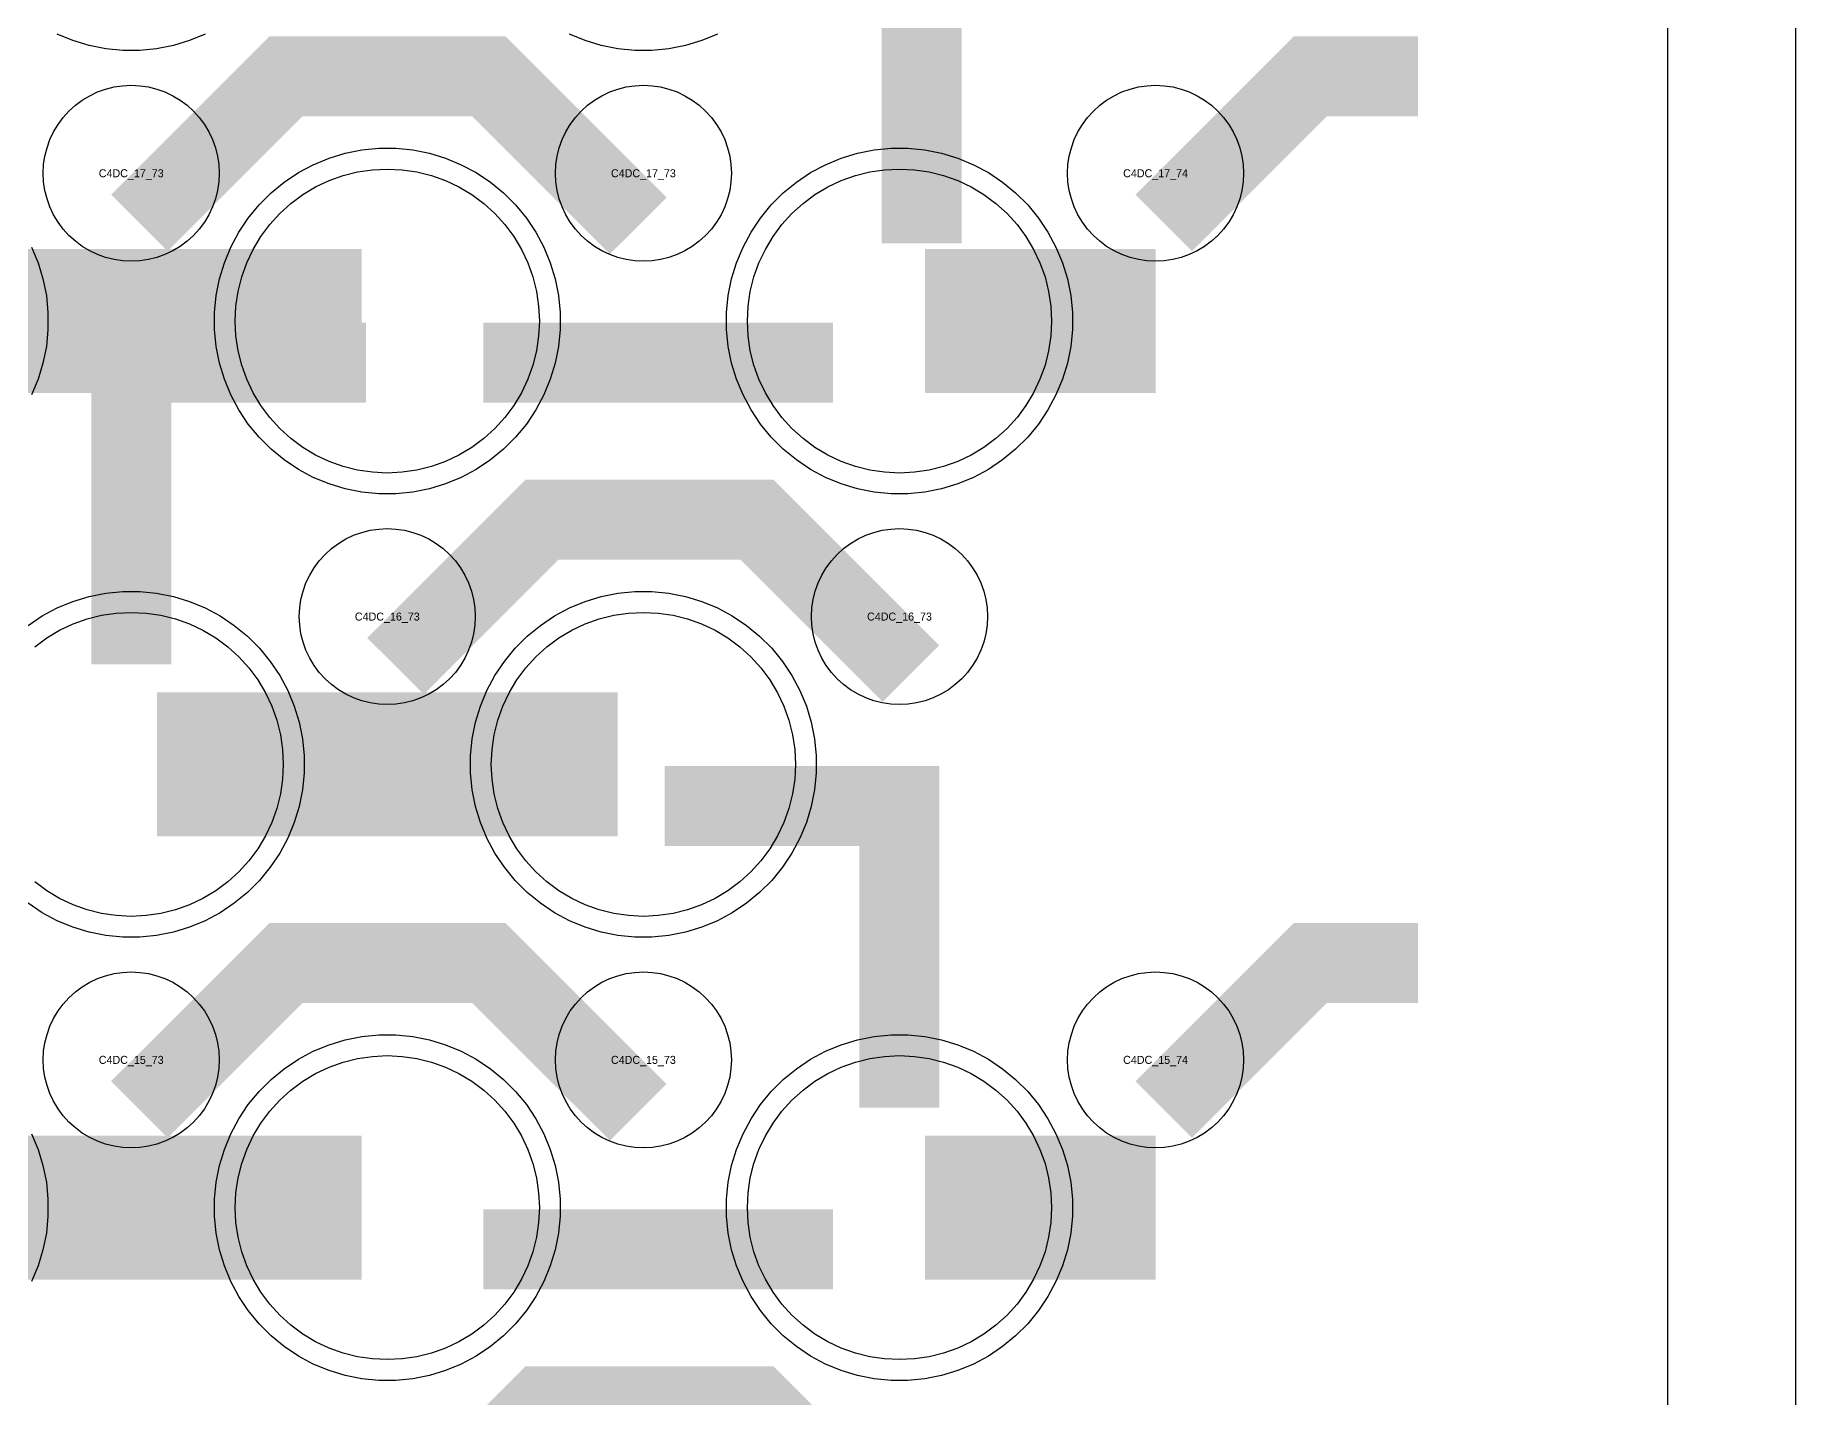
# Model space of a CAD drawing. Extents: x -11880 to 11880, y -14992 to 14992.
# Drawn here: x 11330 to 11880, y -12821 to -12395 of the extents above; entities that cross this region are included whole.
import ezdxf
from ezdxf.enums import TextEntityAlignment as Align

# ---------------------------------------------------------------- set-up
doc = ezdxf.new("R2010")
doc.units = 0
doc.header["$MEASUREMENT"] = 0
for name, color, linetype in [('GDS_775_DT_237', 138, 'CONTINUOUS'), ('OUTLINE', 30, 'CONTINUOUS'), ('RDL1_FS', 34, 'CONTINUOUS'), ('RDL_BS', 160, 'CONTINUOUS')]:
    doc.layers.add(name, color=color, linetype=linetype)

msp = doc.modelspace()

# ---------------------------------------------------------------- linework, layer by layer
at = {"layer": 'OUTLINE'}
for points in [[(-11880, -14992.5), (11880, -14992.5), (11880, 14992.5), (-11880, 14992.5)], [(-11840, -14952.5), (11840, -14952.5), (11840, 14952.5), (-11840, 14952.5)]]:
    msp.add_lwpolyline(points, close=True, dxfattribs=at)
at = {"layer": 'RDL1_FS', "color": 241, "true_color": 0xf7abae}
for points in [[(11440, -12531.484), (11435.343, -12531.255), (11430.732, -12530.571), (11426.209, -12529.439), (11421.819, -12527.867), (11417.605, -12525.875), (11413.605, -12523.477), (11409.86, -12520.699), (11406.406, -12517.569), (11403.276, -12514.115), (11400.498, -12510.37), (11398.1, -12506.37), (11396.108, -12502.156), (11394.536, -12497.766), (11393.404, -12493.243), (11392.72, -12488.632), (11392.491, -12483.975), (11392.72, -12479.318), (11393.404, -12474.707), (11394.536, -12470.184), (11396.108, -12465.794), (11398.1, -12461.58), (11400.498, -12457.58), (11403.276, -12453.835), (11406.406, -12450.381), (11409.86, -12447.251), (11413.605, -12444.473), (11417.605, -12442.075), (11421.819, -12440.083), (11426.209, -12438.511), (11430.732, -12437.379), (11435.343, -12436.695), (11440, -12436.466), (11444.657, -12436.695), (11449.268, -12437.379), (11453.791, -12438.511), (11458.181, -12440.083), (11462.395, -12442.075), (11466.395, -12444.473), (11470.14, -12447.251), (11473.594, -12450.381), (11476.724, -12453.835), (11479.502, -12457.58), (11481.9, -12461.58), (11483.892, -12465.794), (11485.464, -12470.184), (11486.596, -12474.707), (11487.28, -12479.318), (11487.509, -12483.975), (11487.28, -12488.632), (11486.596, -12493.243), (11485.464, -12497.766), (11483.892, -12502.156), (11481.9, -12506.37), (11479.502, -12510.37), (11476.724, -12514.115), (11473.594, -12517.569), (11470.14, -12520.699), (11466.395, -12523.477), (11462.395, -12525.875), (11458.181, -12527.867), (11453.791, -12529.439), (11449.268, -12530.571), (11444.657, -12531.255)], [(11600, -12531.484), (11595.343, -12531.255), (11590.732, -12530.571), (11586.209, -12529.439), (11581.819, -12527.867), (11577.605, -12525.875), (11573.605, -12523.477), (11569.86, -12520.699), (11566.406, -12517.569), (11563.276, -12514.115), (11560.498, -12510.37), (11558.1, -12506.37), (11556.108, -12502.156), (11554.536, -12497.766), (11553.404, -12493.243), (11552.72, -12488.632), (11552.491, -12483.975), (11552.72, -12479.318), (11553.404, -12474.707), (11554.536, -12470.184), (11556.108, -12465.794), (11558.1, -12461.58), (11560.498, -12457.58), (11563.276, -12453.835), (11566.406, -12450.381), (11569.86, -12447.251), (11573.605, -12444.473), (11577.605, -12442.075), (11581.819, -12440.083), (11586.209, -12438.511), (11590.732, -12437.379), (11595.343, -12436.695), (11600, -12436.466), (11604.657, -12436.695), (11609.268, -12437.379), (11613.791, -12438.511), (11618.181, -12440.083), (11622.395, -12442.075), (11626.395, -12444.473), (11630.14, -12447.251), (11633.594, -12450.381), (11636.724, -12453.835), (11639.502, -12457.58), (11641.9, -12461.58), (11643.892, -12465.794), (11645.464, -12470.184), (11646.596, -12474.707), (11647.28, -12479.318), (11647.509, -12483.975), (11647.28, -12488.632), (11646.596, -12493.243), (11645.464, -12497.766), (11643.892, -12502.156), (11641.9, -12506.37), (11639.502, -12510.37), (11636.724, -12514.115), (11633.594, -12517.569), (11630.14, -12520.699), (11626.395, -12523.477), (11622.395, -12525.875), (11618.181, -12527.867), (11613.791, -12529.439), (11609.268, -12530.571), (11604.657, -12531.255)], [(11520, -12670.049), (11515.343, -12669.82), (11510.732, -12669.136), (11506.209, -12668.004), (11501.819, -12666.432), (11497.605, -12664.44), (11493.605, -12662.042), (11489.86, -12659.264), (11486.406, -12656.134), (11483.276, -12652.68), (11480.498, -12648.935), (11478.1, -12644.935), (11476.108, -12640.721), (11474.536, -12636.331), (11473.404, -12631.808), (11472.72, -12627.197), (11472.491, -12622.54), (11472.72, -12617.883), (11473.404, -12613.272), (11474.536, -12608.749), (11476.108, -12604.359), (11478.1, -12600.145), (11480.498, -12596.145), (11483.276, -12592.4), (11486.406, -12588.946), (11489.86, -12585.816), (11493.605, -12583.038), (11497.605, -12580.64), (11501.819, -12578.648), (11506.209, -12577.076), (11510.732, -12575.944), (11515.343, -12575.26), (11520, -12575.031), (11524.657, -12575.26), (11529.268, -12575.944), (11533.791, -12577.076), (11538.181, -12578.648), (11542.395, -12580.64), (11546.395, -12583.038), (11550.14, -12585.816), (11553.594, -12588.946), (11556.724, -12592.4), (11559.502, -12596.145), (11561.9, -12600.145), (11563.892, -12604.359), (11565.464, -12608.749), (11566.596, -12613.272), (11567.28, -12617.883), (11567.509, -12622.54), (11567.28, -12627.197), (11566.596, -12631.808), (11565.464, -12636.331), (11563.892, -12640.721), (11561.9, -12644.935), (11559.502, -12648.935), (11556.724, -12652.68), (11553.594, -12656.134), (11550.14, -12659.264), (11546.395, -12662.042), (11542.395, -12664.44), (11538.181, -12666.432), (11533.791, -12668.004), (11529.268, -12669.136), (11524.657, -12669.82)], [(11440, -12808.614), (11435.343, -12808.385), (11430.732, -12807.701), (11426.209, -12806.569), (11421.819, -12804.997), (11417.605, -12803.005), (11413.605, -12800.607), (11409.86, -12797.829), (11406.406, -12794.699), (11403.276, -12791.245), (11400.498, -12787.5), (11398.1, -12783.5), (11396.108, -12779.286), (11394.536, -12774.896), (11393.404, -12770.373), (11392.72, -12765.762), (11392.491, -12761.105), (11392.72, -12756.448), (11393.404, -12751.837), (11394.536, -12747.314), (11396.108, -12742.924), (11398.1, -12738.71), (11400.498, -12734.71), (11403.276, -12730.965), (11406.406, -12727.511), (11409.86, -12724.381), (11413.605, -12721.603), (11417.605, -12719.205), (11421.819, -12717.213), (11426.209, -12715.641), (11430.732, -12714.509), (11435.343, -12713.825), (11440, -12713.596), (11444.657, -12713.825), (11449.268, -12714.509), (11453.791, -12715.641), (11458.181, -12717.213), (11462.395, -12719.205), (11466.395, -12721.603), (11470.14, -12724.381), (11473.594, -12727.511), (11476.724, -12730.965), (11479.502, -12734.71), (11481.9, -12738.71), (11483.892, -12742.924), (11485.464, -12747.314), (11486.596, -12751.837), (11487.28, -12756.448), (11487.509, -12761.105), (11487.28, -12765.762), (11486.596, -12770.373), (11485.464, -12774.896), (11483.892, -12779.286), (11481.9, -12783.5), (11479.502, -12787.5), (11476.724, -12791.245), (11473.594, -12794.699), (11470.14, -12797.829), (11466.395, -12800.607), (11462.395, -12803.005), (11458.181, -12804.997), (11453.791, -12806.569), (11449.268, -12807.701), (11444.657, -12808.385)], [(11600, -12808.614), (11595.343, -12808.385), (11590.732, -12807.701), (11586.209, -12806.569), (11581.819, -12804.997), (11577.605, -12803.005), (11573.605, -12800.607), (11569.86, -12797.829), (11566.406, -12794.699), (11563.276, -12791.245), (11560.498, -12787.5), (11558.1, -12783.5), (11556.108, -12779.286), (11554.536, -12774.896), (11553.404, -12770.373), (11552.72, -12765.762), (11552.491, -12761.105), (11552.72, -12756.448), (11553.404, -12751.837), (11554.536, -12747.314), (11556.108, -12742.924), (11558.1, -12738.71), (11560.498, -12734.71), (11563.276, -12730.965), (11566.406, -12727.511), (11569.86, -12724.381), (11573.605, -12721.603), (11577.605, -12719.205), (11581.819, -12717.213), (11586.209, -12715.641), (11590.732, -12714.509), (11595.343, -12713.825), (11600, -12713.596), (11604.657, -12713.825), (11609.268, -12714.509), (11613.791, -12715.641), (11618.181, -12717.213), (11622.395, -12719.205), (11626.395, -12721.603), (11630.14, -12724.381), (11633.594, -12727.511), (11636.724, -12730.965), (11639.502, -12734.71), (11641.9, -12738.71), (11643.892, -12742.924), (11645.464, -12747.314), (11646.596, -12751.837), (11647.28, -12756.448), (11647.509, -12761.105), (11647.28, -12765.762), (11646.596, -12770.373), (11645.464, -12774.896), (11643.892, -12779.286), (11641.9, -12783.5), (11639.502, -12787.5), (11636.724, -12791.245), (11633.594, -12794.699), (11630.14, -12797.829), (11626.395, -12800.607), (11622.395, -12803.005), (11618.181, -12804.997), (11613.791, -12806.569), (11609.268, -12807.701), (11604.657, -12808.385)]]:
    msp.add_lwpolyline(points, close=True, dxfattribs=at)
for points in [[(11288.002, -12483.975, 45, 45, 0), (11360.002, -12483.975, 45, 45, 0)], [(11360.002, -12483.975, 45, 45, 0), (11432.002, -12483.975, 45, 45, 0)], [(11608.002, -12483.975, 45, 45, 0), (11680.002, -12483.975, 45, 45, 0)], [(11368.002, -12622.54, 45, 45, 0), (11440.002, -12622.54, 45, 45, 0)], [(11440.002, -12622.54, 45, 45, 0), (11512.002, -12622.54, 45, 45, 0)], [(11288.002, -12761.105, 45, 45, 0), (11360.002, -12761.105, 45, 45, 0)], [(11360.002, -12761.105, 45, 45, 0), (11432.002, -12761.105, 45, 45, 0)], [(11608.002, -12761.105, 45, 45, 0), (11680.002, -12761.105, 45, 45, 0)]]:
    msp.add_lwpolyline(points, format="xyseb", dxfattribs=at)
msp.add_lwpolyline([(11329.86, -12585.816), (11333.605, -12583.038), (11337.605, -12580.64), (11341.819, -12578.648), (11346.209, -12577.076), (11350.732, -12575.944), (11355.343, -12575.26), (11360, -12575.031), (11364.657, -12575.26), (11369.268, -12575.944), (11373.791, -12577.076), (11378.181, -12578.648), (11382.395, -12580.64), (11386.395, -12583.038), (11390.14, -12585.816), (11393.594, -12588.946), (11396.724, -12592.4), (11399.502, -12596.145), (11401.9, -12600.145), (11403.892, -12604.359), (11405.464, -12608.749), (11406.596, -12613.272), (11407.28, -12617.883), (11407.509, -12622.54), (11407.28, -12627.197), (11406.596, -12631.808), (11405.464, -12636.331), (11403.892, -12640.721), (11401.9, -12644.935), (11399.502, -12648.935), (11396.724, -12652.68), (11393.594, -12656.134), (11390.14, -12659.264), (11386.395, -12662.042), (11382.395, -12664.44), (11378.181, -12666.432), (11373.791, -12668.004), (11369.268, -12669.136), (11364.657, -12669.82), (11360, -12670.049), (11355.343, -12669.82), (11350.732, -12669.136), (11346.209, -12668.004), (11341.819, -12666.432), (11337.605, -12664.44), (11333.605, -12662.042), (11329.86, -12659.264)], dxfattribs=at)
at = {"layer": 'RDL_BS', "color": 241, "true_color": 0xf7abae}
for points in [[(11606.951, -12459.654, 25, 25, 0), (11606.951, -12352.877, 25, 25, 0)], [(11606.951, -12459.654, 25, 25, 0), (11606.951, -12352.877, 25, 25, 0)], [(11360, -12591.265, 25, 25, 0), (11360, -12484.488, 25, 25, 0)], [(11360, -12591.265, 25, 25, 0), (11360, -12484.488, 25, 25, 0)], [(11347.5, -12496.988, 25, 25, 0), (11412.167, -12496.988, 25, 25, 0)], [(11347.5, -12496.988, 25, 25, 0), (11433.333, -12496.988, 25, 25, 0)], [(11470.016, -12496.988, 25, 25, 0), (11579.281, -12496.988, 25, 25, 0)], [(11600, -12729.83, 25, 25, 0), (11600, -12623.053, 25, 25, 0)], [(11600, -12729.83, 25, 25, 0), (11600, -12623.053, 25, 25, 0)], [(11612.5, -12635.553, 25, 25, 0), (11526.667, -12635.553, 25, 25, 0)], [(11612.5, -12635.553, 25, 25, 0), (11547.833, -12635.553, 25, 25, 0)], [(11470.016, -12774.118, 25, 25, 0), (11579.281, -12774.118, 25, 25, 0)]]:
    msp.add_lwpolyline(points, format="xyseb", dxfattribs=at)
for points in [[(11383.115, -12394.285), (11378.205, -12396.316), (11373.165, -12397.847), (11367.938, -12398.893), (11362.644, -12399.41), (11357.356, -12399.41), (11352.062, -12398.893), (11346.835, -12397.847), (11341.795, -12396.316), (11336.885, -12394.285)], [(11543.115, -12394.285), (11538.205, -12396.316), (11533.165, -12397.847), (11527.938, -12398.893), (11522.644, -12399.41), (11517.356, -12399.41), (11512.062, -12398.893), (11506.835, -12397.847), (11501.795, -12396.316), (11496.885, -12394.285)], [(11328.875, -12460.86), (11330.906, -12465.77), (11332.437, -12470.81), (11333.483, -12476.037), (11334, -12481.331), (11334, -12486.619), (11333.483, -12491.913), (11332.437, -12497.14), (11330.906, -12502.18), (11328.875, -12507.09)], [(11327.809, -12579.104), (11332.223, -12576.157), (11336.885, -12573.665), (11341.795, -12571.634), (11346.835, -12570.103), (11352.062, -12569.057), (11357.356, -12568.54), (11362.644, -12568.54), (11367.938, -12569.057), (11373.165, -12570.103), (11378.205, -12571.634), (11383.115, -12573.665), (11387.777, -12576.157), (11392.191, -12579.104), (11396.292, -12582.466), (11400.074, -12586.248), (11403.436, -12590.349), (11406.383, -12594.763), (11408.875, -12599.425), (11410.906, -12604.335), (11412.437, -12609.375), (11413.483, -12614.602), (11414, -12619.896), (11414, -12625.184), (11413.483, -12630.478), (11412.437, -12635.705), (11410.906, -12640.745), (11408.875, -12645.655), (11406.383, -12650.317), (11403.436, -12654.731), (11400.074, -12658.832), (11396.292, -12662.614), (11392.191, -12665.976), (11387.777, -12668.923), (11383.115, -12671.415), (11378.205, -12673.446), (11373.165, -12674.977), (11367.938, -12676.023), (11362.644, -12676.54), (11357.356, -12676.54), (11352.062, -12676.023), (11346.835, -12674.977), (11341.795, -12673.446), (11336.885, -12671.415), (11332.223, -12668.923), (11327.809, -12665.976)], [(11328.875, -12737.99), (11330.906, -12742.9), (11332.437, -12747.94), (11333.483, -12753.167), (11334, -12758.461), (11334, -12763.749), (11333.483, -12769.043), (11332.437, -12774.27), (11330.906, -12779.31), (11328.875, -12784.22)]]:
    msp.add_lwpolyline(points, dxfattribs=at)
at = {"layer": 'RDL_BS'}
for points in [[(11362.562, -12453.289, 25, 25, 0), (11408.377, -12407.474, 25, 25, 0), (11441.93, -12407.474, 25, 25, 0)], [(11518.401, -12454.188, 25, 25, 0), (11471.687, -12407.474, 25, 25, 0), (11441.929, -12407.474, 25, 25, 0)], [(11682.562, -12453.289, 25, 25, 0), (11728.377, -12407.474, 25, 25, 0), (11761.93, -12407.474, 25, 25, 0)], [(11442.562, -12591.854, 25, 25, 0), (11488.377, -12546.039, 25, 25, 0), (11521.93, -12546.039, 25, 25, 0)], [(11603.555, -12594.159, 25, 25, 0), (11555.435, -12546.039, 25, 25, 0), (11521.838, -12546.039, 25, 25, 0)], [(11362.562, -12730.419, 25, 25, 0), (11408.377, -12684.604, 25, 25, 0), (11441.93, -12684.604, 25, 25, 0)], [(11518.401, -12731.318, 25, 25, 0), (11471.687, -12684.604, 25, 25, 0), (11441.929, -12684.604, 25, 25, 0)], [(11682.562, -12730.419, 25, 25, 0), (11728.377, -12684.604, 25, 25, 0), (11761.93, -12684.604, 25, 25, 0)], [(11442.562, -12868.979, 25, 25, 0), (11488.377, -12823.164, 25, 25, 0), (11521.93, -12823.164, 25, 25, 0)], [(11603.555, -12871.284, 25, 25, 0), (11555.435, -12823.164, 25, 25, 0), (11521.838, -12823.164, 25, 25, 0)]]:
    msp.add_lwpolyline(points, format="xyseb", dxfattribs=at)
for points in [[(11360, -12465.281), (11357.307, -12465.149), (11354.635, -12464.753), (11352.016, -12464.096), (11349.481, -12463.189), (11347.044, -12462.037), (11344.72, -12460.644), (11342.557, -12459.041), (11340.558, -12457.229), (11338.746, -12455.23), (11337.143, -12453.067), (11335.75, -12450.743), (11334.598, -12448.306), (11333.691, -12445.771), (11333.034, -12443.152), (11332.638, -12440.48), (11332.506, -12437.787), (11332.638, -12435.094), (11333.034, -12432.422), (11333.691, -12429.803), (11334.598, -12427.268), (11335.75, -12424.831), (11337.143, -12422.507), (11338.746, -12420.344), (11340.558, -12418.345), (11342.557, -12416.533), (11344.72, -12414.93), (11347.044, -12413.537), (11349.481, -12412.385), (11352.016, -12411.478), (11354.635, -12410.821), (11357.307, -12410.425), (11360, -12410.293), (11362.693, -12410.425), (11365.365, -12410.821), (11367.984, -12411.478), (11370.519, -12412.385), (11372.956, -12413.537), (11375.28, -12414.93), (11377.443, -12416.533), (11379.442, -12418.345), (11381.254, -12420.344), (11382.857, -12422.507), (11384.25, -12424.831), (11385.402, -12427.268), (11386.309, -12429.803), (11386.966, -12432.422), (11387.362, -12435.094), (11387.494, -12437.787), (11387.362, -12440.48), (11386.966, -12443.152), (11386.309, -12445.771), (11385.402, -12448.306), (11384.25, -12450.743), (11382.857, -12453.067), (11381.254, -12455.23), (11379.442, -12457.229), (11377.443, -12459.041), (11375.28, -12460.644), (11372.956, -12462.037), (11370.519, -12463.189), (11367.984, -12464.096), (11365.365, -12464.753), (11362.693, -12465.149)], [(11520, -12465.281), (11517.307, -12465.149), (11514.635, -12464.753), (11512.016, -12464.096), (11509.481, -12463.189), (11507.044, -12462.037), (11504.72, -12460.644), (11502.557, -12459.041), (11500.558, -12457.229), (11498.746, -12455.23), (11497.143, -12453.067), (11495.75, -12450.743), (11494.598, -12448.306), (11493.691, -12445.771), (11493.034, -12443.152), (11492.638, -12440.48), (11492.506, -12437.787), (11492.638, -12435.094), (11493.034, -12432.422), (11493.691, -12429.803), (11494.598, -12427.268), (11495.75, -12424.831), (11497.143, -12422.507), (11498.746, -12420.344), (11500.558, -12418.345), (11502.557, -12416.533), (11504.72, -12414.93), (11507.044, -12413.537), (11509.481, -12412.385), (11512.016, -12411.478), (11514.635, -12410.821), (11517.307, -12410.425), (11520, -12410.293), (11522.693, -12410.425), (11525.365, -12410.821), (11527.984, -12411.478), (11530.519, -12412.385), (11532.956, -12413.537), (11535.28, -12414.93), (11537.443, -12416.533), (11539.442, -12418.345), (11541.254, -12420.344), (11542.857, -12422.507), (11544.25, -12424.831), (11545.402, -12427.268), (11546.309, -12429.803), (11546.966, -12432.422), (11547.362, -12435.094), (11547.494, -12437.787), (11547.362, -12440.48), (11546.966, -12443.152), (11546.309, -12445.771), (11545.402, -12448.306), (11544.25, -12450.743), (11542.857, -12453.067), (11541.254, -12455.23), (11539.442, -12457.229), (11537.443, -12459.041), (11535.28, -12460.644), (11532.956, -12462.037), (11530.519, -12463.189), (11527.984, -12464.096), (11525.365, -12464.753), (11522.693, -12465.149)], [(11680, -12465.281), (11677.307, -12465.149), (11674.635, -12464.753), (11672.016, -12464.096), (11669.481, -12463.189), (11667.044, -12462.037), (11664.72, -12460.644), (11662.557, -12459.041), (11660.558, -12457.229), (11658.746, -12455.23), (11657.143, -12453.067), (11655.75, -12450.743), (11654.598, -12448.306), (11653.691, -12445.771), (11653.034, -12443.152), (11652.638, -12440.48), (11652.506, -12437.787), (11652.638, -12435.094), (11653.034, -12432.422), (11653.691, -12429.803), (11654.598, -12427.268), (11655.75, -12424.831), (11657.143, -12422.507), (11658.746, -12420.344), (11660.558, -12418.345), (11662.557, -12416.533), (11664.72, -12414.93), (11667.044, -12413.537), (11669.481, -12412.385), (11672.016, -12411.478), (11674.635, -12410.821), (11677.307, -12410.425), (11680, -12410.293), (11682.693, -12410.425), (11685.365, -12410.821), (11687.984, -12411.478), (11690.519, -12412.385), (11692.956, -12413.537), (11695.28, -12414.93), (11697.443, -12416.533), (11699.442, -12418.345), (11701.254, -12420.344), (11702.857, -12422.507), (11704.25, -12424.831), (11705.402, -12427.268), (11706.309, -12429.803), (11706.966, -12432.422), (11707.362, -12435.094), (11707.494, -12437.787), (11707.362, -12440.48), (11706.966, -12443.152), (11706.309, -12445.771), (11705.402, -12448.306), (11704.25, -12450.743), (11702.857, -12453.067), (11701.254, -12455.23), (11699.442, -12457.229), (11697.443, -12459.041), (11695.28, -12460.644), (11692.956, -12462.037), (11690.519, -12463.189), (11687.984, -12464.096), (11685.365, -12464.753), (11682.693, -12465.149)], [(11440, -12603.846), (11437.307, -12603.714), (11434.635, -12603.318), (11432.016, -12602.661), (11429.481, -12601.754), (11427.044, -12600.602), (11424.72, -12599.209), (11422.557, -12597.606), (11420.558, -12595.794), (11418.746, -12593.795), (11417.143, -12591.632), (11415.75, -12589.308), (11414.598, -12586.871), (11413.691, -12584.336), (11413.034, -12581.717), (11412.638, -12579.045), (11412.506, -12576.352), (11412.638, -12573.659), (11413.034, -12570.987), (11413.691, -12568.368), (11414.598, -12565.833), (11415.75, -12563.396), (11417.143, -12561.072), (11418.746, -12558.909), (11420.558, -12556.91), (11422.557, -12555.098), (11424.72, -12553.495), (11427.044, -12552.102), (11429.481, -12550.95), (11432.016, -12550.043), (11434.635, -12549.386), (11437.307, -12548.99), (11440, -12548.858), (11442.693, -12548.99), (11445.365, -12549.386), (11447.984, -12550.043), (11450.519, -12550.95), (11452.956, -12552.102), (11455.28, -12553.495), (11457.443, -12555.098), (11459.442, -12556.91), (11461.254, -12558.909), (11462.857, -12561.072), (11464.25, -12563.396), (11465.402, -12565.833), (11466.309, -12568.368), (11466.966, -12570.987), (11467.362, -12573.659), (11467.494, -12576.352), (11467.362, -12579.045), (11466.966, -12581.717), (11466.309, -12584.336), (11465.402, -12586.871), (11464.25, -12589.308), (11462.857, -12591.632), (11461.254, -12593.795), (11459.442, -12595.794), (11457.443, -12597.606), (11455.28, -12599.209), (11452.956, -12600.602), (11450.519, -12601.754), (11447.984, -12602.661), (11445.365, -12603.318), (11442.693, -12603.714)], [(11600, -12603.846), (11597.307, -12603.714), (11594.635, -12603.318), (11592.016, -12602.661), (11589.481, -12601.754), (11587.044, -12600.602), (11584.72, -12599.209), (11582.557, -12597.606), (11580.558, -12595.794), (11578.746, -12593.795), (11577.143, -12591.632), (11575.75, -12589.308), (11574.598, -12586.871), (11573.691, -12584.336), (11573.034, -12581.717), (11572.638, -12579.045), (11572.506, -12576.352), (11572.638, -12573.659), (11573.034, -12570.987), (11573.691, -12568.368), (11574.598, -12565.833), (11575.75, -12563.396), (11577.143, -12561.072), (11578.746, -12558.909), (11580.558, -12556.91), (11582.557, -12555.098), (11584.72, -12553.495), (11587.044, -12552.102), (11589.481, -12550.95), (11592.016, -12550.043), (11594.635, -12549.386), (11597.307, -12548.99), (11600, -12548.858), (11602.693, -12548.99), (11605.365, -12549.386), (11607.984, -12550.043), (11610.519, -12550.95), (11612.956, -12552.102), (11615.28, -12553.495), (11617.443, -12555.098), (11619.442, -12556.91), (11621.254, -12558.909), (11622.857, -12561.072), (11624.25, -12563.396), (11625.402, -12565.833), (11626.309, -12568.368), (11626.966, -12570.987), (11627.362, -12573.659), (11627.494, -12576.352), (11627.362, -12579.045), (11626.966, -12581.717), (11626.309, -12584.336), (11625.402, -12586.871), (11624.25, -12589.308), (11622.857, -12591.632), (11621.254, -12593.795), (11619.442, -12595.794), (11617.443, -12597.606), (11615.28, -12599.209), (11612.956, -12600.602), (11610.519, -12601.754), (11607.984, -12602.661), (11605.365, -12603.318), (11602.693, -12603.714)], [(11360, -12742.411), (11357.307, -12742.279), (11354.635, -12741.883), (11352.016, -12741.226), (11349.481, -12740.319), (11347.044, -12739.167), (11344.72, -12737.774), (11342.557, -12736.171), (11340.558, -12734.359), (11338.746, -12732.36), (11337.143, -12730.197), (11335.75, -12727.873), (11334.598, -12725.436), (11333.691, -12722.901), (11333.034, -12720.282), (11332.638, -12717.61), (11332.506, -12714.917), (11332.638, -12712.224), (11333.034, -12709.552), (11333.691, -12706.933), (11334.598, -12704.398), (11335.75, -12701.961), (11337.143, -12699.637), (11338.746, -12697.474), (11340.558, -12695.475), (11342.557, -12693.663), (11344.72, -12692.06), (11347.044, -12690.667), (11349.481, -12689.515), (11352.016, -12688.608), (11354.635, -12687.951), (11357.307, -12687.555), (11360, -12687.423), (11362.693, -12687.555), (11365.365, -12687.951), (11367.984, -12688.608), (11370.519, -12689.515), (11372.956, -12690.667), (11375.28, -12692.06), (11377.443, -12693.663), (11379.442, -12695.475), (11381.254, -12697.474), (11382.857, -12699.637), (11384.25, -12701.961), (11385.402, -12704.398), (11386.309, -12706.933), (11386.966, -12709.552), (11387.362, -12712.224), (11387.494, -12714.917), (11387.362, -12717.61), (11386.966, -12720.282), (11386.309, -12722.901), (11385.402, -12725.436), (11384.25, -12727.873), (11382.857, -12730.197), (11381.254, -12732.36), (11379.442, -12734.359), (11377.443, -12736.171), (11375.28, -12737.774), (11372.956, -12739.167), (11370.519, -12740.319), (11367.984, -12741.226), (11365.365, -12741.883), (11362.693, -12742.279)], [(11520, -12742.411), (11517.307, -12742.279), (11514.635, -12741.883), (11512.016, -12741.226), (11509.481, -12740.319), (11507.044, -12739.167), (11504.72, -12737.774), (11502.557, -12736.171), (11500.558, -12734.359), (11498.746, -12732.36), (11497.143, -12730.197), (11495.75, -12727.873), (11494.598, -12725.436), (11493.691, -12722.901), (11493.034, -12720.282), (11492.638, -12717.61), (11492.506, -12714.917), (11492.638, -12712.224), (11493.034, -12709.552), (11493.691, -12706.933), (11494.598, -12704.398), (11495.75, -12701.961), (11497.143, -12699.637), (11498.746, -12697.474), (11500.558, -12695.475), (11502.557, -12693.663), (11504.72, -12692.06), (11507.044, -12690.667), (11509.481, -12689.515), (11512.016, -12688.608), (11514.635, -12687.951), (11517.307, -12687.555), (11520, -12687.423), (11522.693, -12687.555), (11525.365, -12687.951), (11527.984, -12688.608), (11530.519, -12689.515), (11532.956, -12690.667), (11535.28, -12692.06), (11537.443, -12693.663), (11539.442, -12695.475), (11541.254, -12697.474), (11542.857, -12699.637), (11544.25, -12701.961), (11545.402, -12704.398), (11546.309, -12706.933), (11546.966, -12709.552), (11547.362, -12712.224), (11547.494, -12714.917), (11547.362, -12717.61), (11546.966, -12720.282), (11546.309, -12722.901), (11545.402, -12725.436), (11544.25, -12727.873), (11542.857, -12730.197), (11541.254, -12732.36), (11539.442, -12734.359), (11537.443, -12736.171), (11535.28, -12737.774), (11532.956, -12739.167), (11530.519, -12740.319), (11527.984, -12741.226), (11525.365, -12741.883), (11522.693, -12742.279)], [(11680, -12742.411), (11677.307, -12742.279), (11674.635, -12741.883), (11672.016, -12741.226), (11669.481, -12740.319), (11667.044, -12739.167), (11664.72, -12737.774), (11662.557, -12736.171), (11660.558, -12734.359), (11658.746, -12732.36), (11657.143, -12730.197), (11655.75, -12727.873), (11654.598, -12725.436), (11653.691, -12722.901), (11653.034, -12720.282), (11652.638, -12717.61), (11652.506, -12714.917), (11652.638, -12712.224), (11653.034, -12709.552), (11653.691, -12706.933), (11654.598, -12704.398), (11655.75, -12701.961), (11657.143, -12699.637), (11658.746, -12697.474), (11660.558, -12695.475), (11662.557, -12693.663), (11664.72, -12692.06), (11667.044, -12690.667), (11669.481, -12689.515), (11672.016, -12688.608), (11674.635, -12687.951), (11677.307, -12687.555), (11680, -12687.423), (11682.693, -12687.555), (11685.365, -12687.951), (11687.984, -12688.608), (11690.519, -12689.515), (11692.956, -12690.667), (11695.28, -12692.06), (11697.443, -12693.663), (11699.442, -12695.475), (11701.254, -12697.474), (11702.857, -12699.637), (11704.25, -12701.961), (11705.402, -12704.398), (11706.309, -12706.933), (11706.966, -12709.552), (11707.362, -12712.224), (11707.494, -12714.917), (11707.362, -12717.61), (11706.966, -12720.282), (11706.309, -12722.901), (11705.402, -12725.436), (11704.25, -12727.873), (11702.857, -12730.197), (11701.254, -12732.36), (11699.442, -12734.359), (11697.443, -12736.171), (11695.28, -12737.774), (11692.956, -12739.167), (11690.519, -12740.319), (11687.984, -12741.226), (11685.365, -12741.883), (11682.693, -12742.279)]]:
    msp.add_lwpolyline(points, close=True, dxfattribs=at)
at = {"layer": 'RDL_BS', "color": 241, "true_color": 0xf7abae}
for points in [[(11437.356, -12537.975), (11432.062, -12537.458), (11426.835, -12536.412), (11421.795, -12534.881), (11416.885, -12532.85), (11412.223, -12530.358), (11407.809, -12527.411), (11403.708, -12524.049), (11399.926, -12520.267), (11396.564, -12516.166), (11393.617, -12511.752), (11391.125, -12507.09), (11389.094, -12502.18), (11387.563, -12497.14), (11386.517, -12491.913), (11386, -12486.619), (11386, -12481.331), (11386.517, -12476.037), (11387.563, -12470.81), (11389.094, -12465.77), (11391.125, -12460.86), (11393.617, -12456.198), (11396.564, -12451.784), (11399.926, -12447.683), (11403.708, -12443.901), (11407.809, -12440.539), (11412.223, -12437.592), (11416.885, -12435.1), (11421.795, -12433.069), (11426.835, -12431.538), (11432.062, -12430.492), (11437.356, -12429.975), (11442.644, -12429.975), (11447.938, -12430.492), (11453.165, -12431.538), (11458.205, -12433.069), (11463.115, -12435.1), (11467.777, -12437.592), (11472.191, -12440.539), (11476.292, -12443.901), (11480.074, -12447.683), (11483.436, -12451.784), (11486.383, -12456.198), (11488.875, -12460.86), (11490.906, -12465.77), (11492.437, -12470.81), (11493.483, -12476.037), (11494, -12481.331), (11494, -12486.619), (11493.483, -12491.913), (11492.437, -12497.14), (11490.906, -12502.18), (11488.875, -12507.09), (11486.383, -12511.752), (11483.436, -12516.166), (11480.074, -12520.267), (11476.292, -12524.049), (11472.191, -12527.411), (11467.777, -12530.358), (11463.115, -12532.85), (11458.205, -12534.881), (11453.165, -12536.412), (11447.938, -12537.458), (11442.644, -12537.975)], [(11597.356, -12537.975), (11592.062, -12537.458), (11586.835, -12536.412), (11581.795, -12534.881), (11576.885, -12532.85), (11572.223, -12530.358), (11567.809, -12527.411), (11563.708, -12524.049), (11559.926, -12520.267), (11556.564, -12516.166), (11553.617, -12511.752), (11551.125, -12507.09), (11549.094, -12502.18), (11547.563, -12497.14), (11546.517, -12491.913), (11546, -12486.619), (11546, -12481.331), (11546.517, -12476.037), (11547.563, -12470.81), (11549.094, -12465.77), (11551.125, -12460.86), (11553.617, -12456.198), (11556.564, -12451.784), (11559.926, -12447.683), (11563.708, -12443.901), (11567.809, -12440.539), (11572.223, -12437.592), (11576.885, -12435.1), (11581.795, -12433.069), (11586.835, -12431.538), (11592.062, -12430.492), (11597.356, -12429.975), (11602.644, -12429.975), (11607.938, -12430.492), (11613.165, -12431.538), (11618.205, -12433.069), (11623.115, -12435.1), (11627.777, -12437.592), (11632.191, -12440.539), (11636.292, -12443.901), (11640.074, -12447.683), (11643.436, -12451.784), (11646.383, -12456.198), (11648.875, -12460.86), (11650.906, -12465.77), (11652.437, -12470.81), (11653.483, -12476.037), (11654, -12481.331), (11654, -12486.619), (11653.483, -12491.913), (11652.437, -12497.14), (11650.906, -12502.18), (11648.875, -12507.09), (11646.383, -12511.752), (11643.436, -12516.166), (11640.074, -12520.267), (11636.292, -12524.049), (11632.191, -12527.411), (11627.777, -12530.358), (11623.115, -12532.85), (11618.205, -12534.881), (11613.165, -12536.412), (11607.938, -12537.458), (11602.644, -12537.975)], [(11517.356, -12676.54), (11512.062, -12676.023), (11506.835, -12674.977), (11501.795, -12673.446), (11496.885, -12671.415), (11492.223, -12668.923), (11487.809, -12665.976), (11483.708, -12662.614), (11479.926, -12658.832), (11476.564, -12654.731), (11473.617, -12650.317), (11471.125, -12645.655), (11469.094, -12640.745), (11467.563, -12635.705), (11466.517, -12630.478), (11466, -12625.184), (11466, -12619.896), (11466.517, -12614.602), (11467.563, -12609.375), (11469.094, -12604.335), (11471.125, -12599.425), (11473.617, -12594.763), (11476.564, -12590.349), (11479.926, -12586.248), (11483.708, -12582.466), (11487.809, -12579.104), (11492.223, -12576.157), (11496.885, -12573.665), (11501.795, -12571.634), (11506.835, -12570.103), (11512.062, -12569.057), (11517.356, -12568.54), (11522.644, -12568.54), (11527.938, -12569.057), (11533.165, -12570.103), (11538.205, -12571.634), (11543.115, -12573.665), (11547.777, -12576.157), (11552.191, -12579.104), (11556.292, -12582.466), (11560.074, -12586.248), (11563.436, -12590.349), (11566.383, -12594.763), (11568.875, -12599.425), (11570.906, -12604.335), (11572.437, -12609.375), (11573.483, -12614.602), (11574, -12619.896), (11574, -12625.184), (11573.483, -12630.478), (11572.437, -12635.705), (11570.906, -12640.745), (11568.875, -12645.655), (11566.383, -12650.317), (11563.436, -12654.731), (11560.074, -12658.832), (11556.292, -12662.614), (11552.191, -12665.976), (11547.777, -12668.923), (11543.115, -12671.415), (11538.205, -12673.446), (11533.165, -12674.977), (11527.938, -12676.023), (11522.644, -12676.54)], [(11437.356, -12815.105), (11432.062, -12814.588), (11426.835, -12813.542), (11421.795, -12812.011), (11416.885, -12809.98), (11412.223, -12807.488), (11407.809, -12804.541), (11403.708, -12801.179), (11399.926, -12797.397), (11396.564, -12793.296), (11393.617, -12788.882), (11391.125, -12784.22), (11389.094, -12779.31), (11387.563, -12774.27), (11386.517, -12769.043), (11386, -12763.749), (11386, -12758.461), (11386.517, -12753.167), (11387.563, -12747.94), (11389.094, -12742.9), (11391.125, -12737.99), (11393.617, -12733.328), (11396.564, -12728.914), (11399.926, -12724.813), (11403.708, -12721.031), (11407.809, -12717.669), (11412.223, -12714.722), (11416.885, -12712.23), (11421.795, -12710.199), (11426.835, -12708.668), (11432.062, -12707.622), (11437.356, -12707.105), (11442.644, -12707.105), (11447.938, -12707.622), (11453.165, -12708.668), (11458.205, -12710.199), (11463.115, -12712.23), (11467.777, -12714.722), (11472.191, -12717.669), (11476.292, -12721.031), (11480.074, -12724.813), (11483.436, -12728.914), (11486.383, -12733.328), (11488.875, -12737.99), (11490.906, -12742.9), (11492.437, -12747.94), (11493.483, -12753.167), (11494, -12758.461), (11494, -12763.749), (11493.483, -12769.043), (11492.437, -12774.27), (11490.906, -12779.31), (11488.875, -12784.22), (11486.383, -12788.882), (11483.436, -12793.296), (11480.074, -12797.397), (11476.292, -12801.179), (11472.191, -12804.541), (11467.777, -12807.488), (11463.115, -12809.98), (11458.205, -12812.011), (11453.165, -12813.542), (11447.938, -12814.588), (11442.644, -12815.105)], [(11597.356, -12815.105), (11592.062, -12814.588), (11586.835, -12813.542), (11581.795, -12812.011), (11576.885, -12809.98), (11572.223, -12807.488), (11567.809, -12804.541), (11563.708, -12801.179), (11559.926, -12797.397), (11556.564, -12793.296), (11553.617, -12788.882), (11551.125, -12784.22), (11549.094, -12779.31), (11547.563, -12774.27), (11546.517, -12769.043), (11546, -12763.749), (11546, -12758.461), (11546.517, -12753.167), (11547.563, -12747.94), (11549.094, -12742.9), (11551.125, -12737.99), (11553.617, -12733.328), (11556.564, -12728.914), (11559.926, -12724.813), (11563.708, -12721.031), (11567.809, -12717.669), (11572.223, -12714.722), (11576.885, -12712.23), (11581.795, -12710.199), (11586.835, -12708.668), (11592.062, -12707.622), (11597.356, -12707.105), (11602.644, -12707.105), (11607.938, -12707.622), (11613.165, -12708.668), (11618.205, -12710.199), (11623.115, -12712.23), (11627.777, -12714.722), (11632.191, -12717.669), (11636.292, -12721.031), (11640.074, -12724.813), (11643.436, -12728.914), (11646.383, -12733.328), (11648.875, -12737.99), (11650.906, -12742.9), (11652.437, -12747.94), (11653.483, -12753.167), (11654, -12758.461), (11654, -12763.749), (11653.483, -12769.043), (11652.437, -12774.27), (11650.906, -12779.31), (11648.875, -12784.22), (11646.383, -12788.882), (11643.436, -12793.296), (11640.074, -12797.397), (11636.292, -12801.179), (11632.191, -12804.541), (11627.777, -12807.488), (11623.115, -12809.98), (11618.205, -12812.011), (11613.165, -12813.542), (11607.938, -12814.588), (11602.644, -12815.105)]]:
    msp.add_lwpolyline(points, close=True, dxfattribs=at)

# ---------------------------------------------------------------- texts
at = {"layer": 'GDS_775_DT_237'}
for s, p in [('C4DC_17_73', (11360, -12437.787)), ('C4DC_17_73', (11360, -12437.787)), ('C4DC_17_73', (11520, -12437.787)), ('C4DC_17_73', (11520, -12437.787)), ('C4DC_17_74', (11680, -12437.787)), ('C4DC_17_74', (11680, -12437.787)), ('C4DC_16_73', (11440, -12576.352)), ('C4DC_16_73', (11440, -12576.352)), ('C4DC_16_73', (11600, -12576.352)), ('C4DC_16_73', (11600, -12576.352)), ('C4DC_15_73', (11360, -12714.917)), ('C4DC_15_73', (11360, -12714.917)), ('C4DC_15_73', (11520, -12714.917)), ('C4DC_15_73', (11520, -12714.917)), ('C4DC_15_74', (11680, -12714.917)), ('C4DC_15_74', (11680, -12714.917))]:
    msp.add_text(s, height=2.5, dxfattribs=at).set_placement(p, align=Align.MIDDLE_CENTER)

doc.saveas('drawing.dxf')
